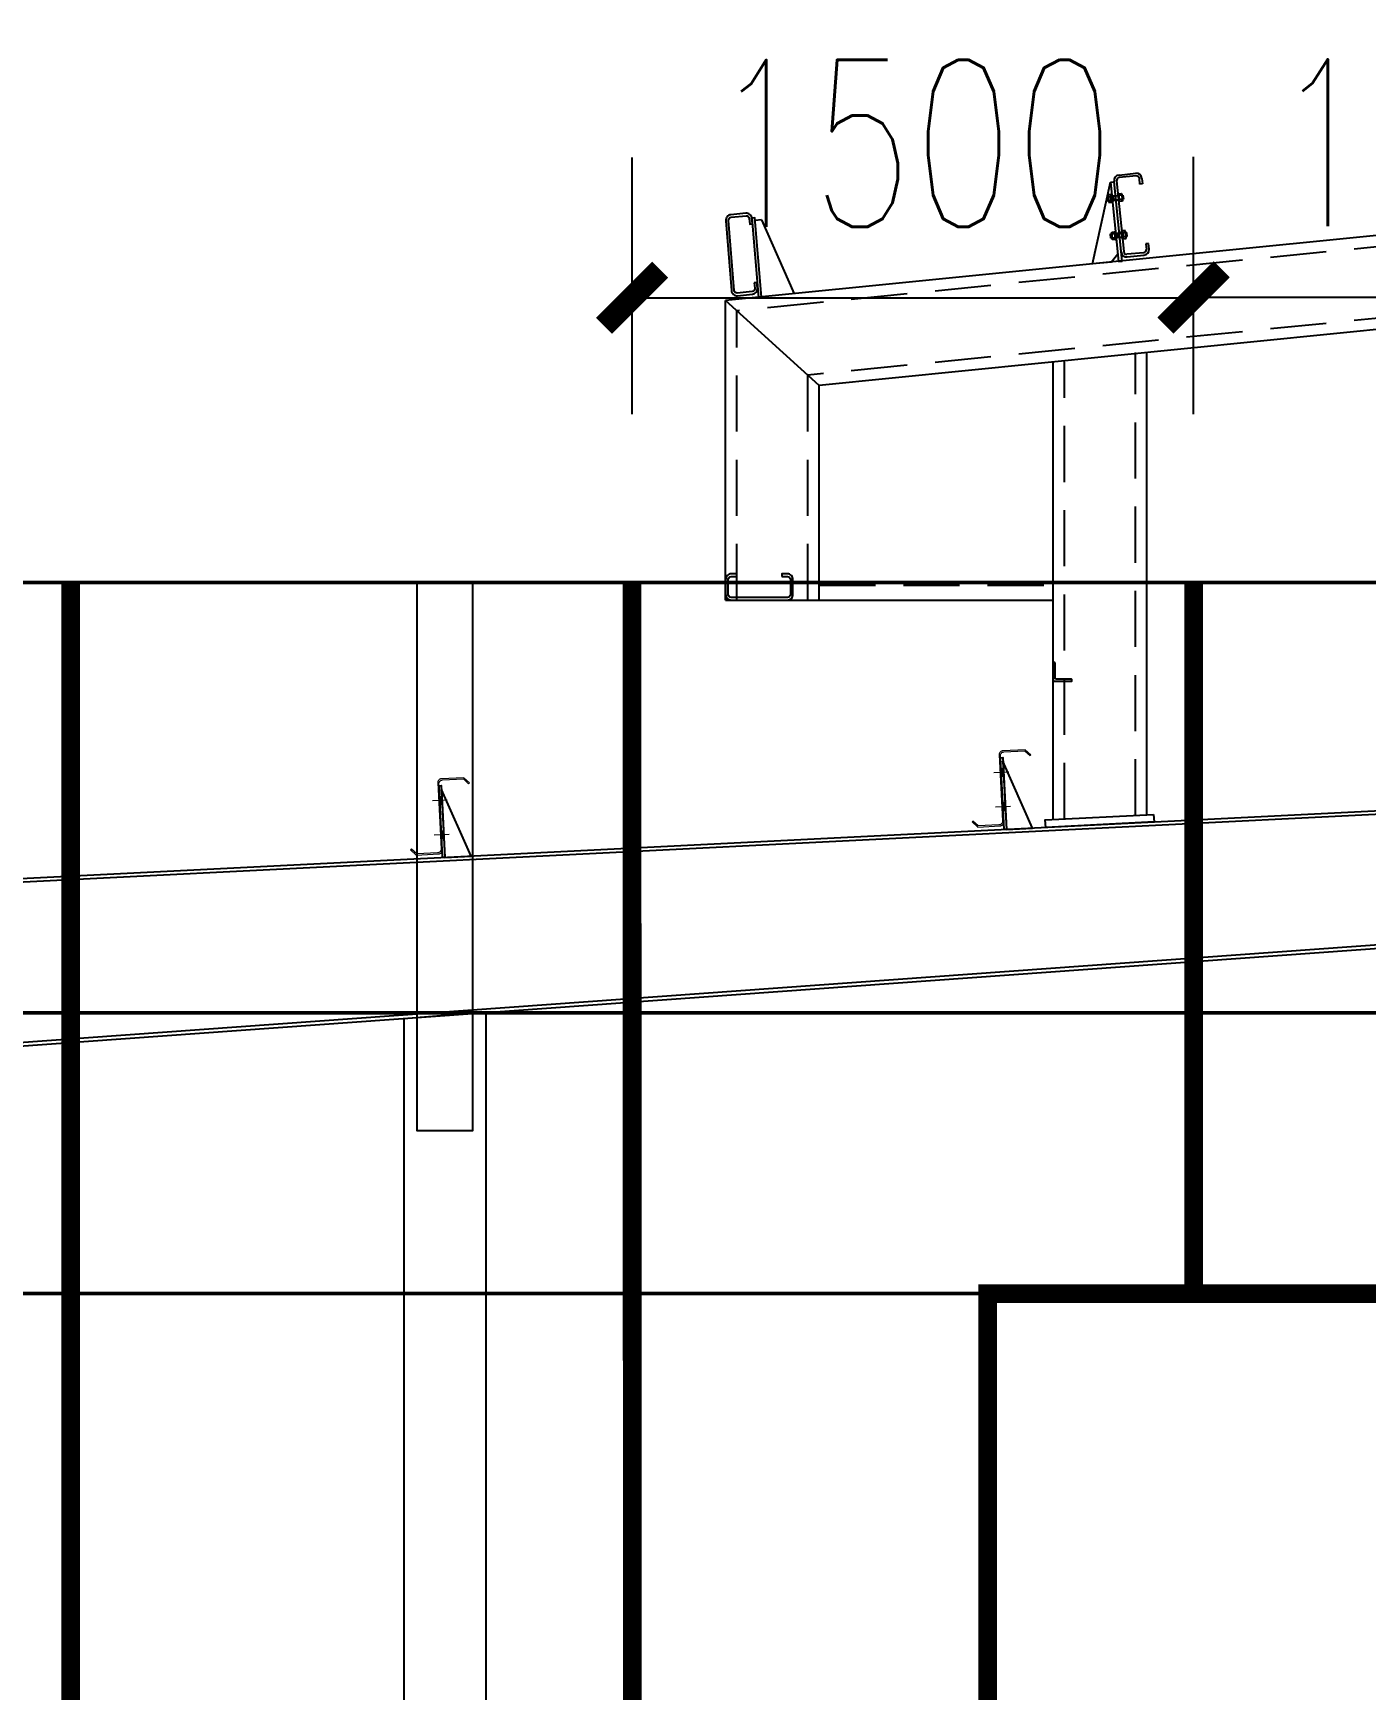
# Model space of a CAD drawing. Extents: x -33967 to 1773478, y -1022458 to -784650.
# Drawn here: x 1581361 to 1584921, y -996758 to -992331 of the extents above; entities that cross this region are included whole.
import ezdxf

# ---------------------------------------------------------------- set-up
doc = ezdxf.new("R2010")
doc.units = 0
doc.header["$LTSCALE"] = 1000
doc.header["$MEASUREMENT"] = 0
doc.linetypes.add('DASHED', pattern=[0.75, 0.5, -0.25])
for name, color, linetype in [('BOLT', 251, 'Continuous'), ('G L', 150, 'Continuous'), ('GZ', 50, 'Continuous'), ('LT', 27, 'Continuous'), ('Prof', 2, 'Continuous'), ('PZ', 202, 'Continuous'), ('SPACE', 7, 'Continuous'), ('型钢', 6, 'Continuous'), ('檩托板', 7, 'Continuous')]:
    doc.layers.add(name, color=color, linetype=linetype)
doc.layers.add('檩条', color=30, linetype='Continuous', lineweight=5)
doc.styles.add('_TCH_DIM_T3', font='SIMPLEX', dxfattribs={"width": 0.705882, "bigfont": 'GBCBIG'})
doc.dimstyles.new('_TCH_ARCH&&150', dxfattribs={"dimtxt": 446.25, "dimasz": 150, "dimexe": 375, "dimexo": 450, "dimgap": 189.375, "dimtad": 1, "dimdec": 0, "dimzin": 0, "dimdsep": 46, "dimtxsty": '_TCH_DIM_T3', "dimblk": 'ARCHTICK', "dimcen": 0.09, "dimclrd": 3, "dimclre": 3, "dimclrt": 7, "dimazin": 2, "dimtfac": 1, "dimtdec": 0, "dimtix": 1, "dimtmove": 2, "dimatfit": 3, "dimfxl": 1, "dimtolj": 1, "dimtzin": 0, "dimarcsym": 0})

# ---------------------------------------------------------------- blocks, each defined once
blk = doc.blocks.new('LT')
at = {"layer": '檩托板', "elevation": 0.3}
for points in [[(1356481.7, 98209.6), (1356487.7, 98210), (1356497.9, 98018.2), (1356491.9, 98017.9)], [(1356488.2, 98200), (1356497.9, 98018.2), (1356567.8, 98021.9)]]:
    blk.add_lwpolyline(points, close=True, dxfattribs=at)
at = {"layer": '檩条', "color": 1, "linetype": 'Continuous'}
for p, q in [((1356503.9, 98171, -1.7), (1356464.1, 98168.9, -1.7)), ((1356508.8, 98079.6, -1.7), (1356468.9, 98077.5, -1.7))]:
    blk.add_line(p, q, dxfattribs=at)
at = {"layer": '檩条', "elevation": -1.7}
blk.add_lwpolyline([(1356481.4, 98214.6, -0.414214), (1356490.9, 98225.1), (1356546.6, 98228.1), (1356560.7, 98215.4), (1356562.7, 98217.6), (1356547.7, 98231.2), (1356487.7, 98228, 0.414214), (1356478.3, 98217.5), (1356487.7, 98040.7, -0.414214), (1356478.2, 98030.2), (1356422.6, 98027.2), (1356408.4, 98040), (1356406.4, 98037.7), (1356421.5, 98024.2), (1356481.4, 98027.4, 0.414214), (1356490.9, 98037.9), (1356481.4, 98214.6)], format="xyb", dxfattribs=at)
at = {"layer": '檩条', "color": 1, "linetype": 'Continuous'}
for points in [[(1356481.5, 98157.6, -1.7), (1356480.2, 98182, -1.7), (1356490.5, 98158, -1.7), (1356489.2, 98182.5, -1.7)], [(1356485, 98090.6, -1.7), (1356486.3, 98066.2, -1.7), (1356494, 98091.1, -1.7), (1356495.3, 98066.7, -1.7)]]:
    blk.add_solid(points, dxfattribs=at)
blk = doc.blocks.new('_ArchTick')
at = {"color": 0, "linetype": 'ByBlock', "const_width": 0.4}
blk.add_lwpolyline([(-0.5, -0.5), (0.5, 0.5)], dxfattribs=at)
blk = doc.blocks.new('*D1669')
at = {"color": 3, "lineweight": -2, "transparency": 16777216}
for p, q in [((1582960.9, -993348.9), (1582960.9, -992663.1)), ((1584460.9, -993348.9), (1584460.9, -992663.1)), ((1582960.9, -993038.1), (1584460.9, -993038.1))]:
    blk.add_line(p, q, dxfattribs=at)
at = {"layer": 'Defpoints', "color": 0, "transparency": 16777216}
for p in [(1584460.9, -993038.1), (1582960.9, -993798.9), (1584460.9, -993798.9)]:
    blk.add_point(p, dxfattribs=at)
at = {"color": 3, "lineweight": -2, "transparency": 16777216, "xscale": 150, "yscale": 150, "zscale": 150, "rotation": 180}
blk.add_blockref('_ArchTick', (1582960.9, -993038.1), dxfattribs=at)
at = {"color": 3, "lineweight": -2, "transparency": 16777216, "xscale": 150, "yscale": 150, "zscale": 150}
blk.add_blockref('_ArchTick', (1584460.9, -993038.1), dxfattribs=at)
at = {"color": 7, "transparency": 16777216, "insert": (1583710.9, -992625.6), "char_height": 446.25, "attachment_point": 5, "style": '_TCH_DIM_T3'}
blk.add_mtext('\\A1;1500', dxfattribs=at)
blk = doc.blocks.new('*D1670')
at = {"color": 3, "lineweight": -2, "transparency": 16777216}
for p, q in [((1584460.9, -993348.9), (1584460.9, -992661.5)), ((1585960.9, -993348.9), (1585960.9, -992661.5)), ((1584460.9, -993036.5), (1585960.9, -993036.5))]:
    blk.add_line(p, q, dxfattribs=at)
at = {"layer": 'Defpoints', "color": 0, "transparency": 16777216}
for p in [(1585960.9, -993036.5), (1584460.9, -993798.9), (1585960.9, -993798.9)]:
    blk.add_point(p, dxfattribs=at)
at = {"color": 3, "lineweight": -2, "transparency": 16777216, "xscale": 150, "yscale": 150, "zscale": 150, "rotation": 180}
blk.add_blockref('_ArchTick', (1584460.9, -993036.5), dxfattribs=at)
at = {"color": 3, "lineweight": -2, "transparency": 16777216, "xscale": 150, "yscale": 150, "zscale": 150}
blk.add_blockref('_ArchTick', (1585960.9, -993036.5), dxfattribs=at)
at = {"color": 7, "transparency": 16777216, "insert": (1585210.9, -992624), "char_height": 446.25, "attachment_point": 5, "style": '_TCH_DIM_T3'}
blk.add_mtext('\\A1;1500', dxfattribs=at)

msp = doc.modelspace()

# ---------------------------------------------------------------- linework, layer by layer
at = {"color": 6, "const_width": 50}
for points in [[(1581460.9, -993800.5), (1581461.9, -1002604.6)], [(1582960.9, -993800.3), (1582961.9, -1002604.4)], [(1584460.9, -993800.1), (1584461.2, -995698.9)]]:
    msp.add_lwpolyline(points, dxfattribs=at)
msp.add_lwpolyline([(1583910.7, -995698.9), (1587510.7, -995698.9), (1587510.7, -996898.9), (1583910.7, -996898.9)], close=True, dxfattribs=at)
at = {"layer": 'BOLT'}
for p, q in [((1584228.7, -992768.3), (1584246.7, -992766.5)), ((1584228.7, -992768.3), (1584229.8, -992779.2)), ((1584228.7, -992768.6), (1584228.7, -992768.3)), ((1584229.8, -992779.2), (1584247.8, -992777.4)), ((1584239.8, -992762.3), (1584232.4, -992763)), ((1584232.4, -992763), (1584234.5, -992783.7)), ((1584232.9, -992768.2), (1584240.3, -992767.4)), ((1584233.9, -992778.5), (1584241.3, -992777.8)), ((1584234.5, -992783.7), (1584241.8, -992782.9)), ((1584239.8, -992762.1), (1584242.3, -992761.9)), ((1584241.9, -992783), (1584239.8, -992762.1)), ((1584241.9, -992783), (1584244.3, -992782.8)), ((1584242.3, -992761.9), (1584244.3, -992782.8)), ((1584242.7, -992766.4), (1584246.7, -992766)), ((1584242.7, -992766.4), (1584242.7, -992766.7)), ((1584242.7, -992766.5), (1584242.7, -992766.4)), ((1584243.9, -992778.3), (1584247.9, -992777.9)), ((1584244.3, -992782.8), (1584244.3, -992782.5)), ((1584246.7, -992766), (1584261.7, -992764.5)), ((1584246.7, -992766.5), (1584261.7, -992765)), ((1584247.9, -992777.9), (1584246.7, -992766)), ((1584247.8, -992777.4), (1584262.8, -992775.9)), ((1584247.9, -992777.9), (1584247.8, -992777.6)), ((1584247.9, -992777.9), (1584262.8, -992776.4)), ((1584247.9, -992777.7), (1584247.9, -992777.9)), ((1584261.2, -992760), (1584258.7, -992760.2)), ((1584258.7, -992760.2), (1584260.8, -992781.1)), ((1584259.2, -992764.9), (1584259.2, -992764.7)), ((1584259.2, -992764.7), (1584259.2, -992765)), ((1584263.3, -992780.9), (1584260.8, -992781.1)), ((1584260.8, -992781.1), (1584260.8, -992780.9)), ((1584261.2, -992760.1), (1584268.6, -992759.4)), ((1584263.3, -992780.9), (1584261.2, -992760)), ((1584272.2, -992764.2), (1584261.7, -992765.3)), ((1584273.3, -992774.6), (1584262.8, -992775.6)), ((1584270.7, -992780.1), (1584263.3, -992780.8)), ((1584268.6, -992759.4), (1584270.7, -992780.1)), ((1584272.2, -992764.2), (1584272.2, -992764.2)), ((1584272.2, -992764.2), (1584273.3, -992774.6)), ((1584238.7, -992867.8), (1584256.7, -992866)), ((1584239.7, -992878.7), (1584238.7, -992867.8)), ((1584242.3, -992862.5), (1584249.7, -992861.8)), ((1584244.4, -992883.2), (1584242.3, -992862.5)), ((1584242.9, -992867.7), (1584250.2, -992866.9)), ((1584249.7, -992861.6), (1584252.2, -992861.4)), ((1584249.7, -992861.6), (1584251.8, -992882.5)), ((1584254.3, -992882.3), (1584252.2, -992861.4)), ((1584252.2, -992861.4), (1584252.2, -992861.7)), ((1584252.7, -992865.9), (1584256.6, -992865.5)), ((1584256.6, -992865.5), (1584271.6, -992864)), ((1584256.6, -992865.6), (1584256.6, -992865.5)), ((1584256.6, -992865.5), (1584256.7, -992865.8)), ((1584256.6, -992865.5), (1584257.8, -992877.4)), ((1584256.7, -992866), (1584271.7, -992864.5)), ((1584257.8, -992876.9), (1584272.8, -992875.4)), ((1584257.8, -992877.4), (1584272.8, -992875.9)), ((1584271.2, -992859.5), (1584268.7, -992859.8)), ((1584268.7, -992859.8), (1584268.7, -992860)), ((1584270.8, -992880.6), (1584268.7, -992859.8)), ((1584270.3, -992876.2), (1584270.3, -992875.9)), ((1584270.3, -992876), (1584270.3, -992876.2)), ((1584278.5, -992858.9), (1584271.2, -992859.6)), ((1584271.2, -992859.5), (1584273.2, -992880.4)), ((1584282.2, -992863.7), (1584271.7, -992864.8)), ((1584283.2, -992874.1), (1584272.7, -992875.1)), ((1584280.6, -992879.6), (1584278.5, -992858.9)), ((1584283.2, -992874.1), (1584282.2, -992863.7)), ((1584283.2, -992874.1), (1584283.2, -992874.1)), ((1584239.7, -992878.7), (1584257.8, -992876.9)), ((1584239.7, -992878.4), (1584239.7, -992878.7)), ((1584243.9, -992878), (1584251.3, -992877.3)), ((1584251.8, -992882.4), (1584244.4, -992883.2)), ((1584251.8, -992882.5), (1584254.3, -992882.3)), ((1584253.8, -992877.8), (1584257.8, -992877.4)), ((1584253.8, -992877.8), (1584253.8, -992877.5)), ((1584253.8, -992877.7), (1584253.8, -992877.8)), ((1584273.2, -992880.4), (1584270.8, -992880.6)), ((1584273.2, -992880.3), (1584280.6, -992879.6))]:
    msp.add_line(p, q, dxfattribs=at)
for centre, start, end in [((1584238.4, -992766.8), 133.226, 190.5385), ((1584239.6, -992778.7), 180.8827, 238.1952), ((1584263.5, -992764.3), 0.8827, 58.1952), ((1584264.7, -992776.2), 313.226, 10.5385), ((1584248.3, -992866.3), 133.226, 190.5385), ((1584273.5, -992863.8), 0.8827, 58.1952), ((1584274.6, -992875.7), 313.226, 10.5385), ((1584249.5, -992878.2), 180.8827, 238.1952)]:
    msp.add_arc(centre, 5.58, start, end, dxfattribs=at)
at = {"layer": 'G L', "color": 8}
for points in [[(1585710.7, -994380.9), (1576460.7, -994843.4), (1567460.7, -994393.4)], [(1576460.7, -994833.4), (1585710.7, -994370.9)], [(1576885.6, -995347.7), (1585710.7, -994711.4)], [(1576885.6, -995357.8), (1585710.7, -994721.4)]]:
    msp.add_lwpolyline(points, dxfattribs=at)
at = {"layer": 'GZ', "color": 8}
for points in [[(1582535.7, -993798.9), (1582385.7, -993798.9), (1582385.7, -995263.4), (1582535.7, -995263.4)], [(1582570.7, -1003798.9), (1582570.7, -994946.7), (1582351.1, -994964.7), (1582350.7, -1003798.9)]]:
    msp.add_lwpolyline(points, close=True, dxfattribs=at)
at = {"layer": 'LT', "linetype": 'ByBlock', "const_width": 10}
for points in [[(1540000.4, -993798.9), (1594920.5, -993798.9)], [(1540000.7, -994948.9), (1594920.5, -994948.9)], [(1540000.7, -995698.9), (1594920.5, -995698.9)]]:
    msp.add_lwpolyline(points, dxfattribs=at)
at = {"layer": 'Prof'}
for p, q in [((1584267.2, -992915.7), (1584248.3, -992726.6)), ((1584255.3, -992725.9), (1584274.2, -992915)), ((1584261.8, -992710.2), (1584306.5, -992705.7)), ((1584307.2, -992712.7), (1584262.5, -992717.2)), ((1584317.5, -992734.8), (1584316, -992719.9)), ((1584324.4, -992734.1), (1584317.5, -992734.8)), ((1584322.9, -992719.2), (1584324.4, -992734.1)), ((1584327.7, -992917.7), (1584282.9, -992922.1)), ((1584340.4, -992893.3), (1584333.4, -992894)), ((1584333.4, -992894), (1584334.9, -992908.9)), ((1584341.9, -992908.2), (1584340.4, -992893.3)), ((1584283.6, -992929.1), (1584328.4, -992924.6))]:
    msp.add_line(p, q, dxfattribs=at)
for points in [[(1583287.4, -992997.9), (1583288.9, -993012.9, -0.414214), (1583281.8, -993021.6), (1583242, -993025.6, -0.414214), (1583233.2, -993018.4), (1583218.3, -992832, -0.414214), (1583225.4, -992823.2), (1583265.3, -992819.2, -0.414214), (1583274, -992826.4), (1583275.5, -992841.3), (1583282.5, -992840.6), (1583281, -992825.7, 0.414214), (1583264.6, -992812.3), (1583224.8, -992816.2, 0.414214), (1583211.3, -992832.6), (1583226.2, -993019.1, 0.414214), (1583242.7, -993032.6), (1583282.5, -993028.6, 0.414214), (1583295.9, -993012.2), (1583294.4, -992997.2)], [(1583360.7, -993782.9), (1583375.7, -993782.9, -0.414214), (1583383.7, -993790.9), (1583383.7, -993830.9, -0.414214), (1583375.7, -993838.9), (1583225.7, -993838.9, -0.414214), (1583217.7, -993830.9), (1583217.7, -993790.9, -0.414214), (1583225.7, -993782.9), (1583240.7, -993782.9), (1583240.7, -993775.9), (1583225.7, -993775.9, 0.414214), (1583210.7, -993790.9), (1583210.7, -993830.9, 0.414214), (1583225.7, -993845.9), (1583375.7, -993845.9, 0.414214), (1583390.7, -993830.9), (1583390.7, -993790.9, 0.414214), (1583375.7, -993775.9), (1583360.7, -993775.9)]]:
    msp.add_lwpolyline(points, format="xyb", close=True, dxfattribs=at)
for centre, radius, start, end in [((1584263.2, -992725.1), 15, 95.7106, 185.7106), ((1584263.2, -992725.1), 8, 95.7106, 185.7106), ((1584308, -992720.6), 15, 5.7106, 95.7106), ((1584308, -992720.6), 8, 5.7106, 95.7106), ((1584282.2, -992914.2), 15, 185.7106, 275.7106), ((1584282.2, -992914.2), 8, 185.7106, 275.7106), ((1584326.9, -992909.7), 8, 275.7106, 5.7106), ((1584326.9, -992909.7), 15, 275.7106, 5.7106)]:
    msp.add_arc(centre, radius, start, end, dxfattribs=at)
at = {"layer": 'PZ'}
for p, q in [((1584190.5, -992947.9), (1584239, -992729.7)), ((1584239, -992729.7), (1584248.5, -992728.7)), ((1584239, -992729.7), (1584260.2, -992941)), ((1584269.7, -992940), (1584248.5, -992728.7)), ((1583306.6, -992829.9), (1583289.6, -992831.6)), ((1583306.6, -992829.9), (1583393.6, -993027.6)), ((1584241, -992942.9), (1584190.5, -992947.9)), ((1584241, -992942.9), (1584258.2, -992921.2)), ((1584260.2, -992941), (1584269.7, -992940))]:
    msp.add_line(p, q, dxfattribs=at)
for points in [[(1583281, -992825.7), (1583298.4, -993037.2), (1583306.3, -993036.4), (1583288.9, -992824.9)], [(1584353.8, -994418.8), (1584355.4, -994438.7), (1584065.9, -994453.2), (1584064.3, -994433.2)]]:
    msp.add_lwpolyline(points, close=True, dxfattribs=at)
at = {"layer": '型钢', "color": 8}
for p, q in [((1585710.7, -992795.9), (1583210.7, -993045.9)), ((1583460.7, -993272.2), (1583210.7, -993045.9)), ((1583210.7, -993845.9), (1583210.7, -993045.9)), ((1585710.7, -993047.2), (1583460.7, -993272.2)), ((1584335.7, -994419.7), (1584335.7, -993184.7)), ((1584085.7, -994432.2), (1584085.7, -993209.7)), ((1583460.7, -993845.9), (1583460.7, -993272.2)), ((1583460.7, -993795.9), (1584085.7, -993795.9)), ((1583210.7, -993845.9), (1583460.7, -993845.9)), ((1583460.7, -993845.9), (1584085.7, -993845.9))]:
    msp.add_line(p, q, dxfattribs=at)
at = {"layer": '型钢', "color": 8, "linetype": 'DASHED', "ltscale": 0.3}
for p, q in [((1585710.7, -992826.1), (1583240.7, -993073.1)), ((1585710.7, -993017), (1583430.7, -993245)), ((1583240.7, -993845.9), (1583240.7, -993073.1)), ((1584305.7, -994421.2), (1584305.7, -993184.7)), ((1584115.7, -994430.7), (1584115.7, -993209.7)), ((1583430.7, -993845.9), (1583430.7, -993245)), ((1583460.7, -993805.9), (1584085.7, -993805.9))]:
    msp.add_line(p, q, dxfattribs=at)
at = {"layer": '型钢', "color": 8}
msp.add_lwpolyline([(1584085.7, -994062.4), (1584135.7, -994062.4), (1584135.7, -994059, 0.414214), (1584134, -994057.4), (1584096.2, -994057.4, -0.414214), (1584090.7, -994051.9), (1584090.7, -994014, 0.414214), (1584089, -994012.4), (1584085.7, -994012.4)], format="xyb", close=True, dxfattribs=at)

# ---------------------------------------------------------------- block references
at = {"layer": 'SPACE', "color": 8, "rotation": 359.8131279574802}
for p in [(227150.3, -1088051.9, -0.3), (225650.3, -1088126.9, -0.3)]:
    msp.add_blockref('LT', p, dxfattribs=at)

# ---------------------------------------------------------------- dimensions: what is measured, and where the dimension line sits
for base, p1, p2, picture, middle in [((1584460.9, -993038.1), (1582960.9, -993798.9), (1584460.9, -993798.9), '*D1669', (1583710.9, -992625.6)), ((1585960.9, -993036.5), (1584460.9, -993798.9), (1585960.9, -993798.9), '*D1670', (1585210.9, -992624))]:
    dim = msp.add_linear_dim(base=base, p1=p1, p2=p2, dimstyle='_TCH_ARCH&&150')
    dim.commit()
    dim.dimension.update_dxf_attribs({"geometry": picture, "text_midpoint": middle})

doc.saveas('drawing.dxf')
